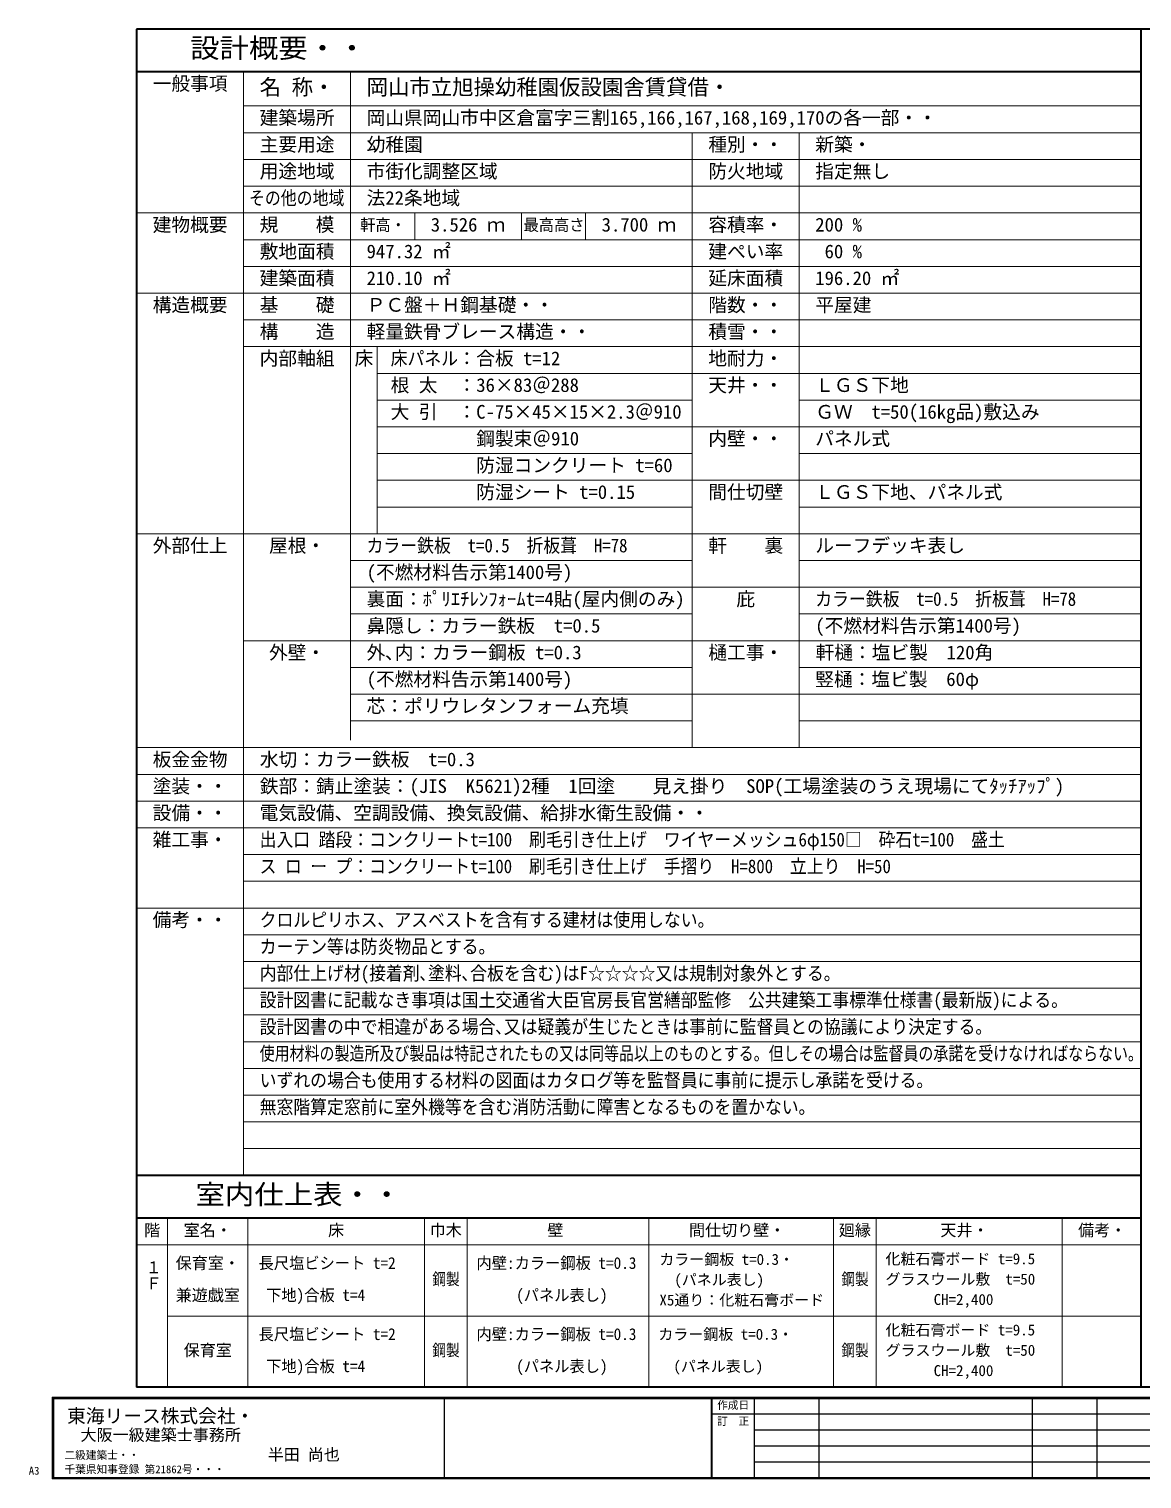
# Model space of a CAD drawing. Units: millimetres on the paper, enlarged 70 times, with parts at 1:100. Extents: x -14303 to 14000, y -9695 to 9288.
# Drawn here: x -14303 to 266, y -9695 to 9288 of the extents above; entities that cross this region are included whole.
import ezdxf
from ezdxf.enums import TextEntityAlignment as Align

# ---------------------------------------------------------------- set-up
doc = ezdxf.new("R2010")
doc.units = ezdxf.units.MM
doc.header["$LTSCALE"] = 70
doc.layers.add('0-0', color=7, linetype='Continuous', lineweight=18)
doc.layers.add('F-0', color=3, linetype='Continuous', lineweight=25)
doc.layers.add('0-1', color=7, linetype='Continuous')
doc.layers.add('F-1', color=7, linetype='Continuous')
doc.styles.add('@ＭＳ ゴシック', font='')
doc.styles.add('HGｺﾞｼｯｸM', font='')
doc.styles.add('ＭＳ ゴシック', font='')
doc.styles.get('@ＭＳ ゴシック').set_extended_font_data('@MS Gothic')
doc.styles.get('HGｺﾞｼｯｸM').set_extended_font_data('HGｺﾞｼｯｸM')
doc.styles.get('ＭＳ ゴシック').set_extended_font_data('MS Gothic')

msp = doc.modelspace()

# ---------------------------------------------------------------- linework, layer by layer
at = {"layer": '0-0', "color": 2, "lineweight": 35}
for p, q in [((13720.14, 9287.8), (-12893.86, 9287.8)), ((-12893.86, 9287.8), (-12893.86, -8492.21)), ((252.14, 9287.8), (252.14, -8492.21)), ((252.14, 8727.8), (-12893.86, 8727.8)), ((252.14, -5720.21), (-12893.86, -5720.21)), ((252.14, -6280.21), (-12893.86, -6280.21)), ((13720.14, -8492.21), (-12893.86, -8492.21))]:
    msp.add_line(p, q, dxfattribs=at)
at = {"layer": '0-0'}
for p, q in [((-11493.86, 8727.8), (-11493.86, -5720.21)), ((-10093.86, 8727.8), (-10093.86, 327.79)), ((-10093.86, 8727.8), (-10093.86, -22.21)), ((252.14, 8279.8), (-11493.86, 8279.8)), ((252.14, 7929.8), (-11493.86, 7929.8)), ((-5620.86, 7929.8), (-5620.86, -120.21)), ((-4220.86, 7929.8), (-4220.86, -120.21)), ((-5620.86, 7579.8), (-11493.86, 7579.8)), ((252.14, 7579.8), (-5620.86, 7579.8)), ((252.14, 7229.79), (-11493.86, 7229.79)), ((252.14, 7229.79), (-4220.86, 7229.79)), ((252.14, 7229.79), (-4220.86, 7229.79)), ((-5620.86, 6879.79), (-12893.86, 6879.79)), ((-9253.86, 6879.79), (-9253.86, 6529.8)), ((-7857.36, 6879.79), (-7857.36, 6529.8)), ((-7017.36, 6879.79), (-7017.36, 6529.8)), ((252.14, 6879.79), (-5620.86, 6879.79)), ((252.14, 6879.79), (-4220.86, 6879.79)), ((252.14, 6879.79), (-4220.86, 6879.79)), ((-5620.86, 6529.79), (-11493.86, 6529.79)), ((252.14, 6529.79), (-5620.86, 6529.79)), ((252.14, 5829.79), (-12893.86, 5829.79)), ((252.14, 5479.79), (-11493.86, 5479.79)), ((252.14, 5129.79), (-11493.86, 5129.79)), ((-9743.86, 5129.79), (-9743.86, 2679.79)), ((252.14, 4779.79), (-9743.86, 4779.79)), ((-5620.86, 4429.79), (-9743.86, 4429.79)), ((252.14, 4429.79), (-4220.86, 4429.79)), ((-5620.86, 4079.79), (-9743.86, 4079.79)), ((252.14, 4079.79), (-5620.86, 4079.79)), ((-5620.86, 3729.79), (-9743.86, 3729.79)), ((252.14, 3729.79), (-4220.86, 3729.79)), ((-5620.86, 3379.79), (-9743.86, 3379.79)), ((252.14, 3379.79), (-5620.86, 3379.79)), ((-5620.86, 3029.79), (-9743.86, 3029.79)), ((252.14, 3029.79), (-4220.86, 3029.79)), ((252.14, 2679.79), (-12893.86, 2679.79)), ((-5620.86, 2329.79), (-10093.86, 2329.79)), ((252.14, 2329.79), (-4220.86, 2329.79)), ((-5620.86, 1979.79), (-10093.86, 1979.79)), ((252.14, 1979.79), (-5620.86, 1979.79)), ((-5620.86, 1629.79), (-10093.86, 1629.79)), ((252.14, 1629.79), (-4220.86, 1629.79)), ((-5620.86, 1279.79), (-11493.86, 1279.79)), ((252.14, 1279.79), (-5620.86, 1279.79)), ((-5620.86, 929.79), (-10093.86, 929.79)), ((252.14, 929.79), (-4220.86, 929.79)), ((-5620.86, 579.79), (-10093.86, 579.79)), ((252.14, 579.79), (-5620.86, 579.79)), ((-5620.86, 229.79), (-10093.86, 229.79)), ((252.14, 229.79), (-4220.86, 229.79)), ((252.14, -120.21), (-12893.86, -120.21)), ((252.14, -120.21), (-11493.86, -120.21)), ((252.14, -470.21), (-12893.86, -470.21)), ((252.14, -820.21), (-12893.86, -820.21)), ((252.14, -1170.21), (-12893.86, -1170.21)), ((252.14, -1520.21), (-11493.86, -1520.21)), ((252.14, -1870.21), (-11493.86, -1870.21)), ((252.14, -2220.21), (-12893.86, -2220.21)), ((252.14, -2570.21), (-11493.86, -2570.21)), ((252.14, -2920.21), (-11493.86, -2920.21)), ((252.14, -3270.21), (-11493.86, -3270.21)), ((252.14, -3620.21), (-11493.86, -3620.21)), ((252.14, -3970.21), (-11493.86, -3970.21)), ((252.14, -4320.21), (-11493.86, -4320.21)), ((252.14, -4670.21), (-11493.86, -4670.21)), ((252.14, -5020.21), (-11493.86, -5020.21)), ((252.14, -5370.21), (-11493.86, -5370.21)), ((-12487.86, -6280.21), (-12487.86, -8492.21)), ((-11437.86, -6280.21), (-11437.86, -8492.21)), ((-9127.86, -6280.21), (-9127.86, -8492.21)), ((-8567.86, -6280.21), (-8567.86, -8492.21)), ((-6187.86, -6280.21), (-6187.86, -8492.21)), ((-3772.86, -6280.21), (-3772.86, -8492.21)), ((-3212.86, -6280.21), (-3212.86, -8492.21)), ((-780.19, -6280.21), (-780.19, -8492.21)), ((252.14, -6630.21), (-12893.86, -6630.21)), ((252.14, -7561.21), (-12487.86, -7561.21))]:
    msp.add_line(p, q, dxfattribs=at)
msp.add_lwpolyline([(252.14, 6179.79), (-5620.86, 6179.79), (-11493.86, 6179.79)], dxfattribs=at)
at = {"layer": 'F-0', "color": 7, "lineweight": 18}
for p, q in [((-14000, -8624), (14000, -8624)), ((-14000, -9695), (-14000, -8624)), ((-13979, -8645), (13979, -8645)), ((-13979, -9674), (-13979, -8645)), ((-8869, -9695), (-8869, -8624)), ((-8862, -9695), (-8862, -8624)), ((13979, -9674), (-13979, -9674)), ((14000, -9695), (-14000, -9695))]:
    msp.add_line(p, q, dxfattribs=at)
at = {"layer": 'F-0'}
for p, q in [((-13993, -8631), (13993, -8631)), ((-13993, -9688), (-13993, -8631)), ((-13986, -9681), (-13986, -8638)), ((-5369, -8638), (-13986, -8638)), ((-5369, -9681), (-5369, -8638)), ((-5362, -8638), (2474.5, -8638)), ((-5362, -9681), (-5362, -8638)), ((-4805.5, -9681), (-4805.5, -8638)), ((-3965.5, -8638), (-3965.5, -9681)), ((-1165.5, -9681), (-1165.5, -8638)), ((-325.5, -8638), (-325.5, -9681)), ((2474.5, -8844.5), (-5362, -8844.5)), ((2474.5, -9054.5), (-4805.5, -9054.5)), ((2474.5, -9264.5), (-4805.5, -9264.5)), ((2474.5, -9474.5), (-4805.5, -9474.5)), ((-13986, -9681), (-5369, -9681)), ((-5362, -9681), (2474.5, -9681)), ((13993, -9688), (-13993, -9688))]:
    msp.add_line(p, q, dxfattribs=at)

# ---------------------------------------------------------------- texts
at = {"layer": '0-1', "color": 3, "style": 'ＭＳ ゴシック', "width": 1.1}
for s, p in [('設計概要・・', (-12193.86, 8832.8)), ('室内仕上表・・', (-12123.65, -6175.21))]:
    msp.add_text(s, height=256.6, dxfattribs=at).set_placement(p, align=Align.BOTTOM_LEFT)
at = {"layer": '0-1'}
for s, height, style, p in [('一般事項', 179.6, 'ＭＳ ゴシック', (-12683.86, 8430.3)), ('名 称・', 205.3, 'ＭＳ ゴシック', (-11283.86, 8363.8)), ('岡山市立旭操幼稚園仮設園舎賃貸借・', 205.3, 'ＭＳ ゴシック', (-9883.86, 8363.8)), ('建築場所', 179.6, 'ＭＳ ゴシック', (-11283.86, 7982.3)), ('岡山県岡山市中区倉富字三割165,166,167,168,169,170の各一部・・', 179.6, 'ＭＳ ゴシック', (-9883.86, 7982.3)), ('主要用途', 179.6, 'ＭＳ ゴシック', (-11283.86, 7632.3)), ('幼稚園', 179.6, 'ＭＳ ゴシック', (-9883.86, 7632.3)), ('種別・・', 179.6, 'ＭＳ ゴシック', (-5410.86, 7632.3)), ('新築・', 179.6, 'ＭＳ ゴシック', (-4010.86, 7632.3)), ('用途地域', 179.6, 'ＭＳ ゴシック', (-11283.86, 7282.3)), ('市街化調整区域', 179.6, 'ＭＳ ゴシック', (-9883.86, 7282.3)), ('防火地域', 179.6, 'ＭＳ ゴシック', (-5410.86, 7282.3)), ('指定無し', 179.6, 'ＭＳ ゴシック', (-4010.86, 7282.3)), ('法22条地域', 179.6, 'ＭＳ ゴシック', (-9883.86, 6932.29)), ('建物概要', 179.6, 'ＭＳ ゴシック', (-12683.86, 6582.29)), ('規\u3000\u3000模', 179.6, 'ＭＳ ゴシック', (-11283.86, 6582.3)), ('容積率・', 179.6, 'ＭＳ ゴシック', (-5410.86, 6582.3)), ('3.526 ｍ', 179.6, 'ＭＳ ゴシック', (-9043.86, 6582.3)), ('3.700 ｍ', 179.6, 'ＭＳ ゴシック', (-6807.36, 6582.3)), ('200 %', 179.6, 'ＭＳ ゴシック', (-4010.86, 6582.3)), ('敷地面積', 179.6, 'ＭＳ ゴシック', (-11283.86, 6232.29)), ('947.32 ㎡', 179.6, 'ＭＳ ゴシック', (-9883.86, 6232.29)), ('建ぺい率', 179.6, 'HGｺﾞｼｯｸM', (-5410.86, 6232.29)), (' 60 %', 179.6, 'ＭＳ ゴシック', (-4010.86, 6232.29)), ('建築面積', 179.6, 'ＭＳ ゴシック', (-11283.86, 5882.3)), ('210.10 ㎡', 179.6, 'ＭＳ ゴシック', (-9883.86, 5882.29)), ('延床面積', 179.6, 'ＭＳ ゴシック', (-5410.86, 5882.3)), ('196.20 ㎡', 179.6, 'ＭＳ ゴシック', (-4010.86, 5882.29)), ('構造概要', 179.6, 'ＭＳ ゴシック', (-12683.86, 5532.29)), ('基\u3000\u3000礎', 179.6, 'ＭＳ ゴシック', (-11283.86, 5532.29)), ('ＰＣ盤＋Ｈ鋼基礎・・', 179.6, 'ＭＳ ゴシック', (-9882.82, 5532.29)), ('階数・・', 179.6, 'ＭＳ ゴシック', (-5410.86, 5532.29)), ('平屋建', 179.6, 'ＭＳ ゴシック', (-4010.86, 5532.29)), ('構\u3000\u3000造', 179.6, 'ＭＳ ゴシック', (-11283.86, 5182.29)), ('軽量鉄骨ブレース構造・・', 179.6, 'ＭＳ ゴシック', (-9884.04, 5182.6)), ('積雪・・', 179.6, 'ＭＳ ゴシック', (-5410.86, 5182.29)), ('内部軸組', 179.6, 'ＭＳ ゴシック', (-11283.86, 4832.29)), ('床', 179.6, 'ＭＳ ゴシック', (-10041.36, 4832.29)), ('：合板 t=12', 179.6, 'ＭＳ ゴシック', (-8693.86, 4832.29)), ('地耐力・', 179.6, 'ＭＳ ゴシック', (-5410.86, 4832.29)), ('根 太', 179.6, 'ＭＳ ゴシック', (-9568.86, 4482.29)), ('：36×83＠288', 179.6, 'ＭＳ ゴシック', (-8693.86, 4482.29)), ('天井・・', 179.6, 'ＭＳ ゴシック', (-5410.86, 4482.29)), ('ＬＧＳ下地', 179.6, 'ＭＳ ゴシック', (-4010.86, 4482.29)), ('大 引', 179.6, 'ＭＳ ゴシック', (-9568.86, 4132.29)), ('：C-75×45×15×2.3＠910', 179.6, 'ＭＳ ゴシック', (-8693.86, 4132.29)), ('ＧＷ\u3000t=50(16kg品)敷込み', 179.6, 'ＭＳ ゴシック', (-4010.86, 4132.29)), ('\u3000鋼製束＠910', 179.6, 'ＭＳ ゴシック', (-8693.86, 3782.29)), ('内壁・・', 179.6, 'ＭＳ ゴシック', (-5410.86, 3782.29)), ('パネル式', 179.6, 'ＭＳ ゴシック', (-4010.86, 3782.29)), ('\u3000防湿コンクリート t=60', 179.6, 'ＭＳ ゴシック', (-8693.86, 3432.29)), ('\u3000防湿シート t=0.15', 179.6, 'ＭＳ ゴシック', (-8693.86, 3082.29)), ('間仕切壁', 179.6, 'ＭＳ ゴシック', (-5410.86, 3082.29)), ('ＬＧＳ下地、パネル式', 179.6, 'ＭＳ ゴシック', (-4010.86, 3082.29)), ('外部仕上', 179.6, 'ＭＳ ゴシック', (-12683.86, 2382.29)), ('屋根・', 179.6, 'ＭＳ ゴシック', (-11161.36, 2382.29)), ('軒\u3000\u3000裏', 179.6, 'ＭＳ ゴシック', (-5410.86, 2382.29)), ('ルーフデッキ表し', 179.6, 'ＭＳ ゴシック', (-4010.86, 2382.29)), ('(不燃材料告示第1400号)', 179.6, 'ＭＳ ゴシック', (-9883.86, 2032.29)), ('裏面：ﾎﾟﾘｴﾁﾚﾝﾌｫｰﾑt=4貼(屋内側のみ)', 179.6, 'ＭＳ ゴシック', (-9883.86, 1682.29)), ('庇', 179.6, 'ＭＳ ゴシック', (-5043.36, 1682.29)), ('鼻隠し：カラー鉄板\u3000t=0.5', 179.6, 'ＭＳ ゴシック', (-9883.86, 1332.29)), ('(不燃材料告示第1400号)', 179.6, 'ＭＳ ゴシック', (-4010.86, 1332.29)), ('外壁・', 179.6, 'ＭＳ ゴシック', (-11161.36, 982.29)), ('外､内：カラー鋼板 t=0.3', 179.6, 'ＭＳ ゴシック', (-9883.86, 982.29)), ('樋工事・', 179.6, 'ＭＳ ゴシック', (-5410.86, 982.29)), ('軒樋：塩ビ製\u3000120角', 179.6, 'ＭＳ ゴシック', (-4006.56, 982.27)), ('(不燃材料告示第1400号)', 179.6, 'ＭＳ ゴシック', (-9883.86, 632.29)), ('竪樋：塩ビ製\u300060φ', 179.6, 'ＭＳ ゴシック', (-4010.86, 632.29)), ('芯：ポリウレタンフォーム充填', 179.6, 'ＭＳ ゴシック', (-9883.86, 282.29)), ('板金金物', 179.6, 'ＭＳ ゴシック', (-12683.86, -417.71)), ('水切：カラー鉄板\u3000t=0.3', 179.6, 'ＭＳ ゴシック', (-11281.37, -417.71)), ('塗装・・', 179.6, 'ＭＳ ゴシック', (-12683.86, -767.71)), ('鉄部：錆止塗装：(JIS\u3000K5621)2種\u30001回塗\u3000\u3000見え掛り\u3000SOP(工場塗装のうえ現場にてﾀｯﾁｱｯﾌﾟ)', 179.6, 'ＭＳ ゴシック', (-11281.37, -767.71)), ('設備・・', 179.6, 'ＭＳ ゴシック', (-12683.86, -1117.71)), ('電気設備、空調設備、換気設備、給排水衛生設備・・', 179.6, 'ＭＳ ゴシック', (-11283.86, -1117.71)), ('雑工事・', 179.6, 'ＭＳ ゴシック', (-12683.86, -1467.71)), ('備考・・', 179.6, 'ＭＳ ゴシック', (-12683.86, -2517.71)), ('階', 154, 'ＭＳ ゴシック', (-12795.86, -6560.21)), ('室名・', 154, 'ＭＳ ゴシック', (-12277.86, -6560.21)), ('床', 154, 'ＭＳ ゴシック', (-10387.86, -6560.21)), ('巾木', 154, 'ＭＳ ゴシック', (-9057.86, -6560.21)), ('壁', 154, 'ＭＳ ゴシック', (-7517.86, -6560.21)), ('間仕切り壁・', 154, 'ＭＳ ゴシック', (-5662.86, -6560.21)), ('廻縁', 154, 'ＭＳ ゴシック', (-3702.86, -6560.21)), ('天井・', 154, 'ＭＳ ゴシック', (-2372.86, -6560.21)), ('備考・', 154, 'ＭＳ ゴシック', (-570.19, -6560.21)), ('保育室・', 154, 'ＭＳ ゴシック', (-12382.86, -6990.71)), ('カラー鋼板 t=0.3・', 143.7, 'ＭＳ ゴシック', (-6051.86, -6934.71)), ('化粧石膏ボード t=9.5', 143.7, 'ＭＳ ゴシック', (-3091.07, -6927.71)), ('\u3000(パネル表し)', 143.7, 'ＭＳ ゴシック', (-6051.86, -7200.71)), ('グラスウール敷\u3000t=50', 143.7, 'ＭＳ ゴシック', (-3091.07, -7193.71)), ('兼遊戯室', 154, 'ＭＳ ゴシック', (-12382.86, -7410.71)), ('X5通り：化粧石膏ボード', 143.7, 'ＭＳ ゴシック', (-6050.7, -7466.71)), ('CH=2,400', 143.7, 'ＭＳ ゴシック', (-2461.07, -7459.71)), ('カラー鋼板 t=0.3・', 143.7, 'ＭＳ ゴシック', (-6063.96, -7914.71)), ('化粧石膏ボード t=9.5', 143.7, 'ＭＳ ゴシック', (-3091.07, -7858.71)), ('保育室', 154, 'ＭＳ ゴシック', (-12277.86, -8131.71)), ('グラスウール敷\u3000t=50', 143.7, 'ＭＳ ゴシック', (-3091.07, -8124.71)), ('\u3000(パネル表し)', 143.7, 'ＭＳ ゴシック', (-6063.96, -8334.71)), ('CH=2,400', 143.7, 'ＭＳ ゴシック', (-2461.07, -8390.71))]:
    msp.add_text(s, height=height, dxfattribs=dict(at, style=style)).set_placement(p, align=Align.BOTTOM_LEFT)
at = {"layer": '0-1', "style": 'ＭＳ ゴシック'}
for s, height, width, p in [('その他の地域', 179.6, 0.85, (-11423.86, 6932.3)), ('軒高・', 154, 0.95, (-9967.86, 6599.8)), ('最高高さ', 154, 0.95, (-7829.36, 6599.8)), ('床パネル', 179.6, 0.9, (-9568.86, 4832.29)), ('カラー鉄板\u3000t=0.5\u3000折板葺\u3000H=78', 179.6, 0.9, (-9883.86, 2382.29)), ('カラー鉄板\u3000t=0.5\u3000折板葺\u3000H=78', 179.6, 0.9, (-4010.86, 1682.29)), ('出入口 踏段：コンクリートt=100\u3000刷毛引き仕上げ\u3000ワイヤーメッシュ6φ150□\u3000砕石t=100\u3000盛土', 179.6, 0.9, (-11283.86, -1467.71)), ('ス ロ ー プ：コンクリートt=100\u3000刷毛引き仕上げ\u3000手摺り\u3000H=800\u3000立上り\u3000H=50', 179.6, 0.9, (-11283.86, -1817.71)), ('クロルピリホス、アスベストを含有する建材は使用しない。', 179.6, 0.9, (-11283.86, -2517.71)), ('カーテン等は防炎物品とする｡', 179.6, 0.9, (-11283.86, -2867.71)), ('内部仕上げ材(接着剤､塗料､合板を含む)はF☆☆☆☆又は規制対象外とする｡', 179.6, 0.9, (-11283.86, -3217.71)), ('設計図書に記載なき事項は国土交通省大臣官房長官営繕部監修\u3000公共建築工事標準仕様書(最新版)による｡', 179.6, 0.9, (-11283.86, -3567.71)), ('設計図書の中で相違がある場合､又は疑義が生じたときは事前に監督員との協議により決定する｡', 179.6, 0.9, (-11283.86, -3917.71)), ('使用材料の製造所及び製品は特記されたもの又は同等品以上のものとする。但しその場合は監督員の承諾を受けなければならない｡', 179.6, 0.8, (-11283.86, -4267.71)), ('いずれの場合も使用する材料の図面はカタログ等を監督員に事前に提示し承諾を受ける｡', 179.6, 0.9, (-11283.86, -4617.71)), ('無窓階算定窓前に室外機等を含む消防活動に障害となるものを置かない｡', 179.6, 0.9, (-11283.86, -4967.71)), ('長尺塩ビシート t=2', 154, 0.95, (-11297.86, -6990.71)), ('内壁:カラー鋼板 t=0.3', 154, 0.95, (-8445.36, -6990.71)), ('鋼製', 154, 0.85, (-9022.86, -7200.71)), ('鋼製', 154, 0.85, (-3667.86, -7200.71)), (' 下地)合板 t=4', 154, 0.95, (-11297.86, -7410.71)), ('(パネル表し)', 154, 0.95, (-7925.88, -7410.71)), ('長尺塩ビシート t=2', 154, 0.95, (-11297.86, -7921.71)), ('内壁:カラー鋼板 t=0.3', 154, 0.95, (-8445.36, -7921.71)), ('鋼製', 154, 0.85, (-9022.86, -8131.71)), ('鋼製', 154, 0.85, (-3667.86, -8131.71)), (' 下地)合板 t=4', 154, 0.95, (-11297.86, -8341.71)), ('(パネル表し)', 154, 0.95, (-7925.88, -8341.71))]:
    msp.add_text(s, height=height, dxfattribs=dict(at, width=width)).set_placement(p, align=Align.BOTTOM_LEFT)
at = {"layer": '0-1', "style": '@ＭＳ ゴシック'}
msp.add_text('１Ｆ', height=154, rotation=270, dxfattribs=at).set_placement((-12795.86, -6815.71), align=Align.BOTTOM_LEFT)
at = {"layer": 'F-0', "color": 7, "style": 'ＭＳ ゴシック'}
for s, p in [('作成日', (-5295.5, -8809.5)), ('訂\u3000正', (-5295.5, -9019.5)), ('A3', (-14305.87, -9668.72))]:
    msp.add_text(s, height=102.6, dxfattribs=at).set_placement(p, align=Align.BOTTOM_LEFT)
at = {"layer": 'F-1', "style": 'ＭＳ ゴシック'}
for s, height, p in [('東海リース株式会社・', 179.6, (-13804, -9012.5)), ('大阪一級建築士事務所', 154, (-13629, -9240)), ('半田 尚也', 154, (-11179, -9499)), ('二級建築士・・', 102.6, (-13839, -9464)), ('千葉県知事登録 第21862号・・・', 102.6, (-13839, -9650.67))]:
    msp.add_text(s, height=height, dxfattribs=at).set_placement(p, align=Align.BOTTOM_LEFT)

doc.saveas('drawing.dxf')
